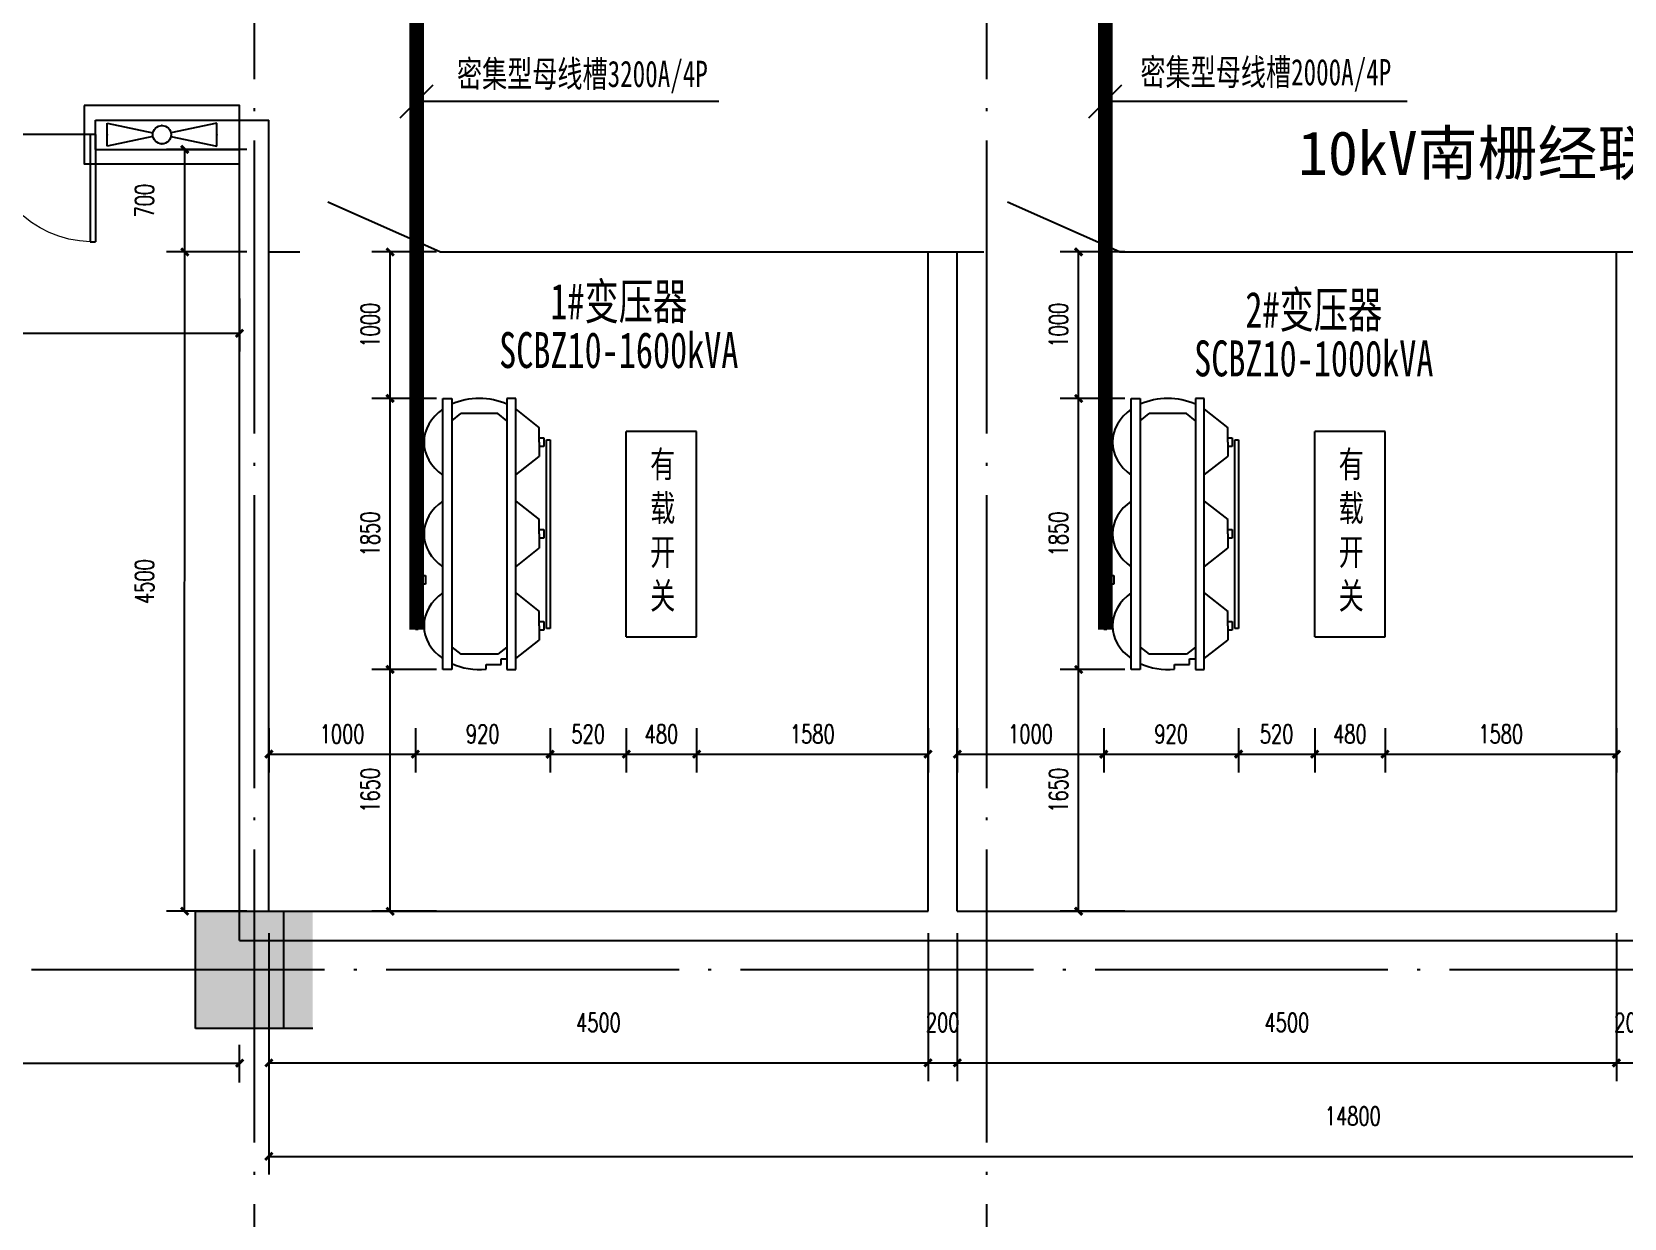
# Model space of a CAD drawing. Extents: x -700117 to -483644, y 1301776 to 1331476.
# Drawn here: x -509456 to -498585, y 1315828 to 1323925 of the extents above; entities that cross this region are included whole.
import ezdxf
from ezdxf.enums import TextEntityAlignment as Align

# ---------------------------------------------------------------- set-up
doc = ezdxf.new("R2010")
doc.units = 0
doc.header["$LTSCALE"] = 1000
doc.header["$PDSIZE"] = 0.2
doc.linetypes.add('ACAD_ISO04W100', pattern=[30.5, 24, -3, 0.5, -3])
doc.linetypes.add('DOTE', pattern=[2.42, 2, -0.2, 0.02, -0.2])
doc.layers.get('0').update_dxf_attribs({"linetype": 'CONTINUOUS'})
doc.layers.get('Defpoints').update_dxf_attribs({"linetype": 'CONTINUOUS'})
for name, color, linetype in [('1', 7, 'CONTINUOUS'), ('A-DRWD', 142, 'CONTINUOUS'), ('DOTE', 1, 'DOTE'), ('EQUIP-动力', 3, 'CONTINUOUS'), ('TEL_DIM', 3, 'CONTINUOUS'), ('WALL', 255, 'CONTINUOUS'), ('剪力墙柱填充', 6, 'CONTINUOUS'), ('柱线', 6, 'CONTINUOUS')]:
    doc.layers.add(name, color=color, linetype=linetype)
doc.styles.add('_TCH_DIM_T3_T3', font='SIMPLEX', dxfattribs={"width": 0.705882, "bigfont": 'GBCBIG'})
doc.styles.get("Standard").update_dxf_attribs({"font": 'rs', "width": 1.1, "bigfont": 'hztxt'})
doc.styles.add('宋体1', font='', dxfattribs={"width": 0.7})
doc.styles.add('设计院字体', font='仿宋_GB2312.ttf', dxfattribs={"width": 0.8})
doc.styles.get('宋体1').set_extended_font_data('SimSun')
doc.dimstyles.new('_TCH_ARCH&&50$TCH&&100', dxfattribs={"dimtxt": 126.4375, "dimasz": 50, "dimexe": 125, "dimexo": 150, "dimgap": 74.28125, "dimtad": 1, "dimdec": 0, "dimzin": 0, "dimdsep": 46, "dimtxsty": '_TCH_DIM_T3_T3', "dimblk": 'ARCHTICK', "dimcen": 0.09, "dimclrt": 7, "dimazin": 2, "dimtfac": 1, "dimtdec": 0, "dimtix": 1, "dimtmove": 2, "dimatfit": 3, "dimldrblk": 'ARCHTICK', "dimfxl": 1, "dimtolj": 1, "dimtzin": 0, "dimarcsym": 0})

# ---------------------------------------------------------------- blocks, each defined once
blk = doc.blocks.new('$TelecSys$00000029')
at = {"linetype": 'Continuous'}
for p, q in [((-0.3465, 0.9298), (0.3611, 0.9298)), ((-0.3465, 0.9084), (-0.3465, 0.9298)), ((0.3611, 0.9084), (-0.3465, 0.9084)), ((-0.179, 0.8755), (-0.179, 0.9086)), ((-0.1473, 0.9085), (-0.1473, 0.8755)), ((0.3611, 0.9298), (0.3611, 0.9084)), ((-0.1473, 0.8755), (-0.179, 0.8755)), ((-0.4938, 0.6602), (-0.4938, 0.7259)), ((-0.4938, 0.7259), (0.5062, 0.7259)), ((0.5062, 0.7259), (0.5062, 0.6602)), ((0.5062, 0.6602), (-0.4938, 0.6602)), ((-0.4378, 0.3171), (-0.4378, 0.5929)), ((0.4502, 0.3171), (0.4502, 0.5929)), ((-0.4926, 0.4051), (-0.4755, 0.4051)), ((-0.4755, 0.4051), (-0.4755, 0.2928)), ((0.5062, 0.2498), (-0.4938, 0.2498)), ((-0.4938, 0.2498), (-0.4938, 0.1841)), ((-0.4755, 0.2928), (-0.4543, 0.2928)), ((-0.4543, 0.2928), (-0.4543, 0.2498)), ((0.5062, 0.1841), (0.5062, 0.2498)), ((-0.4938, 0.1841), (0.5062, 0.1841)), ((-0.3484, -0.023), (-0.3484, 0.0102)), ((-0.3166, 0.0101), (-0.3166, -0.023)), ((-0.0097, -0.023), (-0.0097, 0.0102)), ((0.0221, 0.0101), (0.0221, -0.023)), ((0.329, -0.023), (0.329, 0.0102)), ((0.3608, 0.0101), (0.3608, -0.023)), ((-0.3166, -0.023), (-0.3484, -0.023)), ((-0.3425, -0.0433), (0.3536, -0.0433)), ((-0.3425, -0.0702), (-0.3425, -0.0433)), ((0.0221, -0.023), (-0.0097, -0.023)), ((0.3608, -0.023), (0.329, -0.023)), ((0.3536, -0.0433), (0.3536, -0.0702)), ((0.3536, -0.0702), (-0.3425, -0.0702))]:
    blk.add_line(p, q, dxfattribs=at)
at = {"linetype": 'ACAD_ISO04W100'}
for p, q in [((-0.179, 0.8755), (-0.147, 0.8755)), ((-0.179, 0.8555), (-0.179, 0.8755)), ((-0.147, 0.8555), (-0.179, 0.8555)), ((-0.147, 0.8755), (-0.147, 0.8555))]:
    blk.add_line(p, q, dxfattribs=at)
at = {"linetype": 'Continuous', "ltscale": 2}
for p, q in [((-0.4113, 0.6602), (-0.4378, 0.5929)), ((0.4238, 0.6602), (0.4502, 0.5929)), ((-0.4113, 0.2498), (-0.4378, 0.3171)), ((0.4238, 0.2498), (0.4502, 0.3171)), ((-0.4536, 0.1841), (-0.3853, 0.0102)), ((-0.2113, 0.1841), (-0.2797, 0.01)), ((-0.1149, 0.1841), (-0.0466, 0.0102)), ((0.1274, 0.1841), (0.059, 0.01)), ((0.2238, 0.1841), (0.2921, 0.0102)), ((0.4661, 0.1841), (0.3977, 0.01)), ((-0.3323, 0.01), (-0.3853, 0.0102)), ((-0.3323, 0.01), (-0.2797, 0.01)), ((0.0065, 0.01), (-0.0466, 0.0102)), ((0.0065, 0.01), (0.059, 0.01)), ((0.3452, 0.01), (0.2921, 0.0102)), ((0.3452, 0.01), (0.3977, 0.01))]:
    blk.add_line(p, q, dxfattribs=at)
for centre, start_param, end_param in [((-0.3325, 0.455), -0.849978, 0.849978), ((0.0062, 0.455), -0.849978, 0.849978), ((0.3449, 0.455), -0.849978, 0.849978), ((-0.3325, 0.455), 1.047198, 1.692742), ((0.3449, 0.455), 4.18879, 5.235988)]:
    blk.add_ellipse(centre, major_axis=(0, 0.4105), ratio=0.392946, start_param=start_param, end_param=end_param, dxfattribs=at)
blk = doc.blocks.new('dx2$0$$DorLib2D$00000002')
for p, q in [((-0.5, 0), (-0.5, 0.4875)), ((-0.475, 0.4875), (-0.5, 0.4875)), ((-0.475, 0), (-0.475, 0.4875)), ((0.475, 0), (0.475, 0.4875)), ((0.475, 0.4875), (0.5, 0.4875)), ((0.5, 0), (0.5, 0.4875)), ((-0.5, 0), (-0.475, 0)), ((0.5, 0), (0.475, 0))]:
    blk.add_line(p, q)
at = {"lineweight": 13}
for centre, start, end in [((-0.4875, 0), 0, 88.53072), ((0.4875, 0), 91.46928, 180)]:
    blk.add_arc(centre, 0.4875, start, end, dxfattribs=at)
blk = doc.blocks.new('_ArchTick')
at = {"color": 0, "linetype": 'ByBlock', "const_width": 0.4}
blk.add_lwpolyline([(-0.5, -0.5), (0.5, 0.5)], dxfattribs=at)
blk = doc.blocks.new('*D146')
at = {"layer": 'Defpoints', "color": 0, "lineweight": -2}
for p in [(-507838, 1317519), (-493038, 1317519), (-493038, 1316250)]:
    blk.add_point(p, dxfattribs=at)
at = {"layer": 'TEL_DIM', "color": 0, "lineweight": -2}
for p, q in [((-507838, 1317369), (-507838, 1316125)), ((-493038, 1317369), (-493038, 1316125)), ((-507838, 1316250), (-493038, 1316250))]:
    blk.add_line(p, q, dxfattribs=at)
at = {"layer": 'TEL_DIM', "color": 0, "lineweight": -2, "xscale": 50, "yscale": 50, "zscale": 50, "rotation": 180}
blk.add_blockref('_ArchTick', (-507838, 1316250), dxfattribs=at)
at = {"layer": 'TEL_DIM', "color": 0, "lineweight": -2, "xscale": 50, "yscale": 50, "zscale": 50}
blk.add_blockref('_ArchTick', (-493038, 1316250), dxfattribs=at)
at = {"layer": 'TEL_DIM', "color": 7, "lineweight": -3, "insert": (-500438, 1316525), "char_height": 126.4, "attachment_point": 5, "style": '_TCH_DIM_T3_T3'}
blk.add_mtext('\\A1;14800', dxfattribs=at)
blk = doc.blocks.new('*D151')
at = {"layer": 'Defpoints', "color": 0, "lineweight": -2}
for p in [(-508412, 1323123), (-507838, 1323123), (-507838, 1322423)]:
    blk.add_point(p, dxfattribs=at)
at = {"layer": 'TEL_DIM', "color": 0, "lineweight": -2}
for p, q in [((-507988, 1323123), (-508537, 1323123)), ((-508412, 1322423), (-508412, 1323123)), ((-507988, 1322423), (-508537, 1322423))]:
    blk.add_line(p, q, dxfattribs=at)
at = {"layer": 'TEL_DIM', "color": 0, "lineweight": -2, "xscale": 50, "yscale": 50, "zscale": 50}
for p, rotation in [((-508412, 1323123), 89.99941000634422), ((-508412, 1322423), 269.9994100063442)]:
    blk.add_blockref('_ArchTick', p, dxfattribs=dict(at, rotation=rotation))
at = {"layer": 'TEL_DIM', "color": 7, "lineweight": -3, "insert": (-508687, 1322773), "char_height": 126.4, "attachment_point": 5, "rotation": 89.9994, "style": '_TCH_DIM_T3_T3'}
blk.add_mtext('\\A1;700', dxfattribs=at)
blk = doc.blocks.new('*D152')
at = {"layer": 'Defpoints', "color": 0, "lineweight": -2}
for p in [(-508412, 1322423), (-507838, 1322423), (-507838, 1317923)]:
    blk.add_point(p, dxfattribs=at)
at = {"layer": 'TEL_DIM', "color": 0, "lineweight": -2}
for p, q in [((-507988, 1322423), (-508537, 1322423)), ((-508413, 1317923), (-508412, 1322423)), ((-507988, 1317923), (-508538, 1317923))]:
    blk.add_line(p, q, dxfattribs=at)
at = {"layer": 'TEL_DIM', "color": 0, "lineweight": -2, "xscale": 50, "yscale": 50, "zscale": 50}
for p, rotation in [((-508412, 1322423), 89.99941000635097), ((-508413, 1317923), 269.999410006351)]:
    blk.add_blockref('_ArchTick', p, dxfattribs=dict(at, rotation=rotation))
at = {"layer": 'TEL_DIM', "color": 7, "lineweight": -3, "insert": (-508687, 1320173), "char_height": 126.4, "attachment_point": 5, "rotation": 89.9994, "style": '_TCH_DIM_T3_T3'}
blk.add_mtext('\\A1;4500', dxfattribs=at)
blk = doc.blocks.new('*D153')
at = {"layer": 'Defpoints', "color": 0, "lineweight": -2}
for p in [(-511338, 1322256), (-508038, 1322256), (-508038, 1321868)]:
    blk.add_point(p, dxfattribs=at)
at = {"layer": 'TEL_DIM', "color": 0, "lineweight": -2}
for p, q in [((-511338, 1322106), (-511338, 1321743)), ((-508038, 1322106), (-508038, 1321743)), ((-511338, 1321868), (-508038, 1321868))]:
    blk.add_line(p, q, dxfattribs=at)
at = {"layer": 'TEL_DIM', "color": 0, "lineweight": -2, "xscale": 50, "yscale": 50, "zscale": 50, "rotation": 180}
blk.add_blockref('_ArchTick', (-511338, 1321868), dxfattribs=at)
at = {"layer": 'TEL_DIM', "color": 0, "lineweight": -2, "xscale": 50, "yscale": 50, "zscale": 50}
blk.add_blockref('_ArchTick', (-508038, 1321868), dxfattribs=at)
at = {"layer": 'TEL_DIM', "color": 7, "lineweight": -3, "insert": (-509688, 1322143), "char_height": 126.4, "attachment_point": 5, "style": '_TCH_DIM_T3_T3'}
blk.add_mtext('\\A1;3300', dxfattribs=at)
blk = doc.blocks.new('*D156')
at = {"layer": 'Defpoints', "color": 0, "lineweight": -2}
for p in [(-508038, 1316886), (-515263, 1316603), (-508038, 1316603)]:
    blk.add_point(p, dxfattribs=at)
at = {"layer": 'TEL_DIM', "color": 0, "lineweight": -2}
for p, q in [((-515263, 1316753), (-515263, 1317011)), ((-508038, 1316753), (-508038, 1317011)), ((-515263, 1316886), (-508038, 1316886))]:
    blk.add_line(p, q, dxfattribs=at)
at = {"layer": 'TEL_DIM', "color": 0, "lineweight": -2, "xscale": 50, "yscale": 50, "zscale": 50}
for p, rotation in [((-515263, 1316886), 180.0004799688468), ((-508038, 1316886), 0.0004799688467872616)]:
    blk.add_blockref('_ArchTick', p, dxfattribs=dict(at, rotation=rotation))
at = {"layer": 'TEL_DIM', "color": 7, "lineweight": -3, "insert": (-511651, 1317161), "char_height": 126.4, "attachment_point": 5, "rotation": 0.0005, "style": '_TCH_DIM_T3_T3'}
blk.add_mtext('\\A1;7225', dxfattribs=at)
blk = doc.blocks.new('*D163')
at = {"layer": 'Defpoints', "color": 0, "lineweight": -2}
for p in [(-507838, 1319323), (-506838, 1319323), (-506838, 1318995)]:
    blk.add_point(p, dxfattribs=at)
at = {"layer": 'TEL_DIM', "color": 0, "lineweight": -2}
for p, q in [((-507838, 1319173), (-507838, 1318870)), ((-506838, 1319173), (-506838, 1318870)), ((-507838, 1318995), (-506838, 1318995))]:
    blk.add_line(p, q, dxfattribs=at)
at = {"layer": 'TEL_DIM', "color": 0, "lineweight": -2, "xscale": 50, "yscale": 50, "zscale": 50, "rotation": 180}
blk.add_blockref('_ArchTick', (-507838, 1318995), dxfattribs=at)
at = {"layer": 'TEL_DIM', "color": 0, "lineweight": -2, "xscale": 50, "yscale": 50, "zscale": 50}
blk.add_blockref('_ArchTick', (-506838, 1318995), dxfattribs=at)
at = {"layer": 'TEL_DIM', "color": 7, "lineweight": -3, "insert": (-507338, 1319133), "char_height": 126.4, "attachment_point": 5, "style": '_TCH_DIM_T3_T3'}
blk.add_mtext('\\A1;1000', dxfattribs=at)
blk = doc.blocks.new('*D164')
at = {"layer": 'Defpoints', "color": 0, "lineweight": -2}
for p in [(-506838, 1319323), (-505918, 1319323), (-505918, 1318995)]:
    blk.add_point(p, dxfattribs=at)
at = {"layer": 'TEL_DIM', "color": 0, "lineweight": -2}
for p, q in [((-506838, 1319173), (-506838, 1318870)), ((-505918, 1319173), (-505918, 1318870)), ((-506838, 1318995), (-505918, 1318995))]:
    blk.add_line(p, q, dxfattribs=at)
at = {"layer": 'TEL_DIM', "color": 0, "lineweight": -2, "xscale": 50, "yscale": 50, "zscale": 50, "rotation": 180}
blk.add_blockref('_ArchTick', (-506838, 1318995), dxfattribs=at)
at = {"layer": 'TEL_DIM', "color": 0, "lineweight": -2, "xscale": 50, "yscale": 50, "zscale": 50}
blk.add_blockref('_ArchTick', (-505918, 1318995), dxfattribs=at)
at = {"layer": 'TEL_DIM', "color": 7, "lineweight": -3, "insert": (-506378, 1319133), "char_height": 126.4, "attachment_point": 5, "style": '_TCH_DIM_T3_T3'}
blk.add_mtext('\\A1;920', dxfattribs=at)
blk = doc.blocks.new('*D165')
at = {"layer": 'Defpoints', "color": 0, "lineweight": -2}
for p in [(-505918, 1319323), (-505398, 1319323), (-505398, 1318995)]:
    blk.add_point(p, dxfattribs=at)
at = {"layer": 'TEL_DIM', "color": 0, "lineweight": -2}
for p, q in [((-505918, 1319173), (-505918, 1318870)), ((-505398, 1319173), (-505398, 1318870)), ((-505918, 1318995), (-505398, 1318995))]:
    blk.add_line(p, q, dxfattribs=at)
at = {"layer": 'TEL_DIM', "color": 0, "lineweight": -2, "xscale": 50, "yscale": 50, "zscale": 50, "rotation": 180}
blk.add_blockref('_ArchTick', (-505918, 1318995), dxfattribs=at)
at = {"layer": 'TEL_DIM', "color": 0, "lineweight": -2, "xscale": 50, "yscale": 50, "zscale": 50}
blk.add_blockref('_ArchTick', (-505398, 1318995), dxfattribs=at)
at = {"layer": 'TEL_DIM', "color": 7, "lineweight": -3, "insert": (-505658, 1319133), "char_height": 126.4, "attachment_point": 5, "style": '_TCH_DIM_T3_T3'}
blk.add_mtext('\\A1;520', dxfattribs=at)
blk = doc.blocks.new('*D166')
at = {"layer": 'Defpoints', "color": 0, "lineweight": -2}
for p in [(-505398, 1319323), (-504918, 1319323), (-504918, 1318995)]:
    blk.add_point(p, dxfattribs=at)
at = {"layer": 'TEL_DIM', "color": 0, "lineweight": -2}
for p, q in [((-505398, 1319173), (-505398, 1318870)), ((-504918, 1319173), (-504918, 1318870)), ((-505398, 1318995), (-504918, 1318995))]:
    blk.add_line(p, q, dxfattribs=at)
at = {"layer": 'TEL_DIM', "color": 0, "lineweight": -2, "xscale": 50, "yscale": 50, "zscale": 50, "rotation": 180}
blk.add_blockref('_ArchTick', (-505398, 1318995), dxfattribs=at)
at = {"layer": 'TEL_DIM', "color": 0, "lineweight": -2, "xscale": 50, "yscale": 50, "zscale": 50}
blk.add_blockref('_ArchTick', (-504918, 1318995), dxfattribs=at)
at = {"layer": 'TEL_DIM', "color": 7, "lineweight": -3, "insert": (-505158, 1319133), "char_height": 126.4, "attachment_point": 5, "style": '_TCH_DIM_T3_T3'}
blk.add_mtext('\\A1;480', dxfattribs=at)
blk = doc.blocks.new('*D167')
at = {"layer": 'Defpoints', "color": 0, "lineweight": -2}
for p in [(-504918, 1319323), (-503338, 1319323), (-503338, 1318995)]:
    blk.add_point(p, dxfattribs=at)
at = {"layer": 'TEL_DIM', "color": 0, "lineweight": -2}
for p, q in [((-504918, 1319173), (-504918, 1318870)), ((-503338, 1319173), (-503338, 1318870)), ((-504918, 1318995), (-503338, 1318995))]:
    blk.add_line(p, q, dxfattribs=at)
at = {"layer": 'TEL_DIM', "color": 0, "lineweight": -2, "xscale": 50, "yscale": 50, "zscale": 50, "rotation": 180}
blk.add_blockref('_ArchTick', (-504918, 1318995), dxfattribs=at)
at = {"layer": 'TEL_DIM', "color": 0, "lineweight": -2, "xscale": 50, "yscale": 50, "zscale": 50}
blk.add_blockref('_ArchTick', (-503338, 1318995), dxfattribs=at)
at = {"layer": 'TEL_DIM', "color": 7, "lineweight": -3, "insert": (-504128, 1319133), "char_height": 126.4, "attachment_point": 5, "style": '_TCH_DIM_T3_T3'}
blk.add_mtext('\\A1;1580', dxfattribs=at)
blk = doc.blocks.new('*D168')
at = {"layer": 'Defpoints', "color": 0, "lineweight": -2}
for p in [(-507838, 1317923), (-503338, 1317923), (-503338, 1316888)]:
    blk.add_point(p, dxfattribs=at)
at = {"layer": 'TEL_DIM', "color": 0, "lineweight": -2}
for p, q in [((-507838, 1317773), (-507838, 1316763)), ((-503338, 1317773), (-503338, 1316763)), ((-507838, 1316888), (-503338, 1316888))]:
    blk.add_line(p, q, dxfattribs=at)
at = {"layer": 'TEL_DIM', "color": 0, "lineweight": -2, "xscale": 50, "yscale": 50, "zscale": 50}
for p, rotation in [((-507838, 1316888), 179.9990614896035), ((-503338, 1316888), 359.9990614896034)]:
    blk.add_blockref('_ArchTick', p, dxfattribs=dict(at, rotation=rotation))
at = {"layer": 'TEL_DIM', "color": 7, "lineweight": -3, "insert": (-505588, 1317163), "char_height": 126.4, "attachment_point": 5, "rotation": 359.9991, "style": '_TCH_DIM_T3_T3'}
blk.add_mtext('\\A1;4500', dxfattribs=at)
blk = doc.blocks.new('*D169')
at = {"layer": 'Defpoints', "color": 0, "lineweight": -2}
for p in [(-503338, 1317923), (-503138, 1317923), (-503138, 1316888)]:
    blk.add_point(p, dxfattribs=at)
at = {"layer": 'TEL_DIM', "color": 0, "lineweight": -2}
for p, q in [((-503338, 1317773), (-503338, 1316763)), ((-503138, 1317773), (-503138, 1316763)), ((-503338, 1316888), (-503138, 1316888))]:
    blk.add_line(p, q, dxfattribs=at)
at = {"layer": 'TEL_DIM', "color": 0, "lineweight": -2, "xscale": 50, "yscale": 50, "zscale": 50}
for p, rotation in [((-503338, 1316888), 179.9990614895605), ((-503138, 1316888), 359.9990614895605)]:
    blk.add_blockref('_ArchTick', p, dxfattribs=dict(at, rotation=rotation))
at = {"layer": 'TEL_DIM', "color": 7, "lineweight": -3, "insert": (-503238, 1317163), "char_height": 126.4, "attachment_point": 5, "rotation": 359.9991, "style": '_TCH_DIM_T3_T3'}
blk.add_mtext('\\A1;200', dxfattribs=at)
blk = doc.blocks.new('*D170')
at = {"layer": 'Defpoints', "color": 0, "lineweight": -2}
for p in [(-503138, 1317923), (-498638, 1317923), (-498638, 1316888)]:
    blk.add_point(p, dxfattribs=at)
at = {"layer": 'TEL_DIM', "color": 0, "lineweight": -2}
for p, q in [((-503138, 1317773), (-503138, 1316763)), ((-498638, 1317773), (-498638, 1316763)), ((-503138, 1316888), (-498638, 1316888))]:
    blk.add_line(p, q, dxfattribs=at)
at = {"layer": 'TEL_DIM', "color": 0, "lineweight": -2, "xscale": 50, "yscale": 50, "zscale": 50}
for p, rotation in [((-503138, 1316888), 179.9990614896037), ((-498638, 1316888), 359.9990614896037)]:
    blk.add_blockref('_ArchTick', p, dxfattribs=dict(at, rotation=rotation))
at = {"layer": 'TEL_DIM', "color": 7, "lineweight": -3, "insert": (-500888, 1317163), "char_height": 126.4, "attachment_point": 5, "rotation": 359.9991, "style": '_TCH_DIM_T3_T3'}
blk.add_mtext('\\A1;4500', dxfattribs=at)
blk = doc.blocks.new('*D171')
at = {"layer": 'Defpoints', "color": 0, "lineweight": -2}
for p in [(-498638, 1317923), (-498438, 1317923), (-498438, 1316888)]:
    blk.add_point(p, dxfattribs=at)
at = {"layer": 'TEL_DIM', "color": 0, "lineweight": -2}
for p, q in [((-498638, 1317773), (-498638, 1316763)), ((-498438, 1317773), (-498438, 1316763)), ((-498638, 1316888), (-498438, 1316888))]:
    blk.add_line(p, q, dxfattribs=at)
at = {"layer": 'TEL_DIM', "color": 0, "lineweight": -2, "xscale": 50, "yscale": 50, "zscale": 50}
for p, rotation in [((-498638, 1316888), 179.9990614895857), ((-498438, 1316888), 359.9990614895857)]:
    blk.add_blockref('_ArchTick', p, dxfattribs=dict(at, rotation=rotation))
at = {"layer": 'TEL_DIM', "color": 7, "lineweight": -3, "insert": (-498538, 1317163), "char_height": 126.4, "attachment_point": 5, "rotation": 359.9991, "style": '_TCH_DIM_T3_T3'}
blk.add_mtext('\\A1;200', dxfattribs=at)
blk = doc.blocks.new('*D173')
at = {"layer": 'Defpoints', "color": 0, "lineweight": -2}
for p in [(-507010, 1322423), (-506544, 1322423), (-506544, 1321423)]:
    blk.add_point(p, dxfattribs=at)
at = {"layer": 'TEL_DIM', "color": 0, "lineweight": -2}
for p, q in [((-506694, 1322423), (-507135, 1322423)), ((-507010, 1321423), (-507010, 1322423)), ((-506694, 1321423), (-507135, 1321423))]:
    blk.add_line(p, q, dxfattribs=at)
at = {"layer": 'TEL_DIM', "color": 0, "lineweight": -2, "xscale": 50, "yscale": 50, "zscale": 50}
for p, rotation in [((-507010, 1322423), 90), ((-507010, 1321423), 270)]:
    blk.add_blockref('_ArchTick', p, dxfattribs=dict(at, rotation=rotation))
at = {"layer": 'TEL_DIM', "color": 7, "lineweight": -3, "insert": (-507147, 1321923), "char_height": 126.4, "attachment_point": 5, "rotation": 90, "style": '_TCH_DIM_T3_T3'}
blk.add_mtext('\\A1;1000', dxfattribs=at)
blk = doc.blocks.new('*D174')
at = {"layer": 'Defpoints', "color": 0, "lineweight": -2}
for p in [(-507010, 1321423), (-506544, 1321423), (-506544, 1319573)]:
    blk.add_point(p, dxfattribs=at)
at = {"layer": 'TEL_DIM', "color": 0, "lineweight": -2}
for p, q in [((-506694, 1321423), (-507135, 1321423)), ((-507010, 1319573), (-507010, 1321423)), ((-506694, 1319573), (-507135, 1319573))]:
    blk.add_line(p, q, dxfattribs=at)
at = {"layer": 'TEL_DIM', "color": 0, "lineweight": -2, "xscale": 50, "yscale": 50, "zscale": 50}
for p, rotation in [((-507010, 1321423), 90), ((-507010, 1319573), 270)]:
    blk.add_blockref('_ArchTick', p, dxfattribs=dict(at, rotation=rotation))
at = {"layer": 'TEL_DIM', "color": 7, "lineweight": -3, "insert": (-507147, 1320498), "char_height": 126.4, "attachment_point": 5, "rotation": 90, "style": '_TCH_DIM_T3_T3'}
blk.add_mtext('\\A1;1850', dxfattribs=at)
blk = doc.blocks.new('*D175')
at = {"layer": 'Defpoints', "color": 0, "lineweight": -2}
for p in [(-507010, 1319573), (-506544, 1319573), (-506544, 1317923)]:
    blk.add_point(p, dxfattribs=at)
at = {"layer": 'TEL_DIM', "color": 0, "lineweight": -2}
for p, q in [((-506694, 1319573), (-507135, 1319573)), ((-507010, 1317923), (-507010, 1319573)), ((-506694, 1317923), (-507135, 1317923))]:
    blk.add_line(p, q, dxfattribs=at)
at = {"layer": 'TEL_DIM', "color": 0, "lineweight": -2, "xscale": 50, "yscale": 50, "zscale": 50}
for p, rotation in [((-507010, 1319573), 90), ((-507010, 1317923), 270)]:
    blk.add_blockref('_ArchTick', p, dxfattribs=dict(at, rotation=rotation))
at = {"layer": 'TEL_DIM', "color": 7, "lineweight": -3, "insert": (-507147, 1318748), "char_height": 126.4, "attachment_point": 5, "rotation": 90, "style": '_TCH_DIM_T3_T3'}
blk.add_mtext('\\A1;1650', dxfattribs=at)
blk = doc.blocks.new('*D176')
at = {"layer": 'Defpoints', "color": 0, "lineweight": -2}
for p in [(-503138, 1319323), (-502138, 1319323), (-502138, 1318995)]:
    blk.add_point(p, dxfattribs=at)
at = {"layer": 'TEL_DIM', "color": 0, "lineweight": -2}
for p, q in [((-503138, 1319173), (-503138, 1318870)), ((-502138, 1319173), (-502138, 1318870)), ((-503138, 1318995), (-502138, 1318995))]:
    blk.add_line(p, q, dxfattribs=at)
at = {"layer": 'TEL_DIM', "color": 0, "lineweight": -2, "xscale": 50, "yscale": 50, "zscale": 50, "rotation": 180}
blk.add_blockref('_ArchTick', (-503138, 1318995), dxfattribs=at)
at = {"layer": 'TEL_DIM', "color": 0, "lineweight": -2, "xscale": 50, "yscale": 50, "zscale": 50}
blk.add_blockref('_ArchTick', (-502138, 1318995), dxfattribs=at)
at = {"layer": 'TEL_DIM', "color": 7, "lineweight": -3, "insert": (-502638, 1319133), "char_height": 126.4, "attachment_point": 5, "style": '_TCH_DIM_T3_T3'}
blk.add_mtext('\\A1;1000', dxfattribs=at)
blk = doc.blocks.new('*D177')
at = {"layer": 'Defpoints', "color": 0, "lineweight": -2}
for p in [(-502138, 1319323), (-501218, 1319323), (-501218, 1318995)]:
    blk.add_point(p, dxfattribs=at)
at = {"layer": 'TEL_DIM', "color": 0, "lineweight": -2}
for p, q in [((-502138, 1319173), (-502138, 1318870)), ((-501218, 1319173), (-501218, 1318870)), ((-502138, 1318995), (-501218, 1318995))]:
    blk.add_line(p, q, dxfattribs=at)
at = {"layer": 'TEL_DIM', "color": 0, "lineweight": -2, "xscale": 50, "yscale": 50, "zscale": 50, "rotation": 180}
blk.add_blockref('_ArchTick', (-502138, 1318995), dxfattribs=at)
at = {"layer": 'TEL_DIM', "color": 0, "lineweight": -2, "xscale": 50, "yscale": 50, "zscale": 50}
blk.add_blockref('_ArchTick', (-501218, 1318995), dxfattribs=at)
at = {"layer": 'TEL_DIM', "color": 7, "lineweight": -3, "insert": (-501678, 1319133), "char_height": 126.4, "attachment_point": 5, "style": '_TCH_DIM_T3_T3'}
blk.add_mtext('\\A1;920', dxfattribs=at)
blk = doc.blocks.new('*D178')
at = {"layer": 'Defpoints', "color": 0, "lineweight": -2}
for p in [(-501218, 1319323), (-500698, 1319323), (-500698, 1318995)]:
    blk.add_point(p, dxfattribs=at)
at = {"layer": 'TEL_DIM', "color": 0, "lineweight": -2}
for p, q in [((-501218, 1319173), (-501218, 1318870)), ((-500698, 1319173), (-500698, 1318870)), ((-501218, 1318995), (-500698, 1318995))]:
    blk.add_line(p, q, dxfattribs=at)
at = {"layer": 'TEL_DIM', "color": 0, "lineweight": -2, "xscale": 50, "yscale": 50, "zscale": 50, "rotation": 180}
blk.add_blockref('_ArchTick', (-501218, 1318995), dxfattribs=at)
at = {"layer": 'TEL_DIM', "color": 0, "lineweight": -2, "xscale": 50, "yscale": 50, "zscale": 50}
blk.add_blockref('_ArchTick', (-500698, 1318995), dxfattribs=at)
at = {"layer": 'TEL_DIM', "color": 7, "lineweight": -3, "insert": (-500958, 1319133), "char_height": 126.4, "attachment_point": 5, "style": '_TCH_DIM_T3_T3'}
blk.add_mtext('\\A1;520', dxfattribs=at)
blk = doc.blocks.new('*D179')
at = {"layer": 'Defpoints', "color": 0, "lineweight": -2}
for p in [(-500698, 1319323), (-500218, 1319323), (-500218, 1318995)]:
    blk.add_point(p, dxfattribs=at)
at = {"layer": 'TEL_DIM', "color": 0, "lineweight": -2}
for p, q in [((-500698, 1319173), (-500698, 1318870)), ((-500218, 1319173), (-500218, 1318870)), ((-500698, 1318995), (-500218, 1318995))]:
    blk.add_line(p, q, dxfattribs=at)
at = {"layer": 'TEL_DIM', "color": 0, "lineweight": -2, "xscale": 50, "yscale": 50, "zscale": 50, "rotation": 180}
blk.add_blockref('_ArchTick', (-500698, 1318995), dxfattribs=at)
at = {"layer": 'TEL_DIM', "color": 0, "lineweight": -2, "xscale": 50, "yscale": 50, "zscale": 50}
blk.add_blockref('_ArchTick', (-500218, 1318995), dxfattribs=at)
at = {"layer": 'TEL_DIM', "color": 7, "lineweight": -3, "insert": (-500458, 1319133), "char_height": 126.4, "attachment_point": 5, "style": '_TCH_DIM_T3_T3'}
blk.add_mtext('\\A1;480', dxfattribs=at)
blk = doc.blocks.new('*D180')
at = {"layer": 'Defpoints', "color": 0, "lineweight": -2}
for p in [(-500218, 1319323), (-498638, 1319323), (-498638, 1318995)]:
    blk.add_point(p, dxfattribs=at)
at = {"layer": 'TEL_DIM', "color": 0, "lineweight": -2}
for p, q in [((-500218, 1319173), (-500218, 1318870)), ((-498638, 1319173), (-498638, 1318870)), ((-500218, 1318995), (-498638, 1318995))]:
    blk.add_line(p, q, dxfattribs=at)
at = {"layer": 'TEL_DIM', "color": 0, "lineweight": -2, "xscale": 50, "yscale": 50, "zscale": 50, "rotation": 180}
blk.add_blockref('_ArchTick', (-500218, 1318995), dxfattribs=at)
at = {"layer": 'TEL_DIM', "color": 0, "lineweight": -2, "xscale": 50, "yscale": 50, "zscale": 50}
blk.add_blockref('_ArchTick', (-498638, 1318995), dxfattribs=at)
at = {"layer": 'TEL_DIM', "color": 7, "lineweight": -3, "insert": (-499428, 1319133), "char_height": 126.4, "attachment_point": 5, "style": '_TCH_DIM_T3_T3'}
blk.add_mtext('\\A1;1580', dxfattribs=at)
blk = doc.blocks.new('*D181')
at = {"layer": 'Defpoints', "color": 0, "lineweight": -2}
for p in [(-502310, 1322423), (-501844, 1322423), (-501844, 1321423)]:
    blk.add_point(p, dxfattribs=at)
at = {"layer": 'TEL_DIM', "color": 0, "lineweight": -2}
for p, q in [((-501994, 1322423), (-502435, 1322423)), ((-502310, 1321423), (-502310, 1322423)), ((-501994, 1321423), (-502435, 1321423))]:
    blk.add_line(p, q, dxfattribs=at)
at = {"layer": 'TEL_DIM', "color": 0, "lineweight": -2, "xscale": 50, "yscale": 50, "zscale": 50}
for p, rotation in [((-502310, 1322423), 90), ((-502310, 1321423), 270)]:
    blk.add_blockref('_ArchTick', p, dxfattribs=dict(at, rotation=rotation))
at = {"layer": 'TEL_DIM', "color": 7, "lineweight": -3, "insert": (-502447, 1321923), "char_height": 126.4, "attachment_point": 5, "rotation": 90, "style": '_TCH_DIM_T3_T3'}
blk.add_mtext('\\A1;1000', dxfattribs=at)
blk = doc.blocks.new('*D182')
at = {"layer": 'Defpoints', "color": 0, "lineweight": -2}
for p in [(-502310, 1321423), (-501844, 1321423), (-501844, 1319573)]:
    blk.add_point(p, dxfattribs=at)
at = {"layer": 'TEL_DIM', "color": 0, "lineweight": -2}
for p, q in [((-501994, 1321423), (-502435, 1321423)), ((-502310, 1319573), (-502310, 1321423)), ((-501994, 1319573), (-502435, 1319573))]:
    blk.add_line(p, q, dxfattribs=at)
at = {"layer": 'TEL_DIM', "color": 0, "lineweight": -2, "xscale": 50, "yscale": 50, "zscale": 50}
for p, rotation in [((-502310, 1321423), 90), ((-502310, 1319573), 270)]:
    blk.add_blockref('_ArchTick', p, dxfattribs=dict(at, rotation=rotation))
at = {"layer": 'TEL_DIM', "color": 7, "lineweight": -3, "insert": (-502447, 1320498), "char_height": 126.4, "attachment_point": 5, "rotation": 90, "style": '_TCH_DIM_T3_T3'}
blk.add_mtext('\\A1;1850', dxfattribs=at)
blk = doc.blocks.new('*D183')
at = {"layer": 'Defpoints', "color": 0, "lineweight": -2}
for p in [(-502310, 1319573), (-501844, 1319573), (-501844, 1317923)]:
    blk.add_point(p, dxfattribs=at)
at = {"layer": 'TEL_DIM', "color": 0, "lineweight": -2}
for p, q in [((-501994, 1319573), (-502435, 1319573)), ((-502310, 1317923), (-502310, 1319573)), ((-501994, 1317923), (-502435, 1317923))]:
    blk.add_line(p, q, dxfattribs=at)
at = {"layer": 'TEL_DIM', "color": 0, "lineweight": -2, "xscale": 50, "yscale": 50, "zscale": 50}
for p, rotation in [((-502310, 1319573), 90), ((-502310, 1317923), 270)]:
    blk.add_blockref('_ArchTick', p, dxfattribs=dict(at, rotation=rotation))
at = {"layer": 'TEL_DIM', "color": 7, "lineweight": -3, "insert": (-502447, 1318748), "char_height": 126.4, "attachment_point": 5, "rotation": 90, "style": '_TCH_DIM_T3_T3'}
blk.add_mtext('\\A1;1650', dxfattribs=at)
blk = doc.blocks.new('$equip$00001303')
for p, q in [((-1, 0.208), (-0.163, 0.034)), ((-1, -0.208), (-1, 0.208)), ((1, 0.208), (0.163, 0.034)), ((1, -0.208), (1, 0.208)), ((-0.163, -0.034), (-1, -0.208)), ((0.163, -0.034), (1, -0.208))]:
    blk.add_line(p, q)
blk.add_circle((0, 0), 0.167)
for p in [(-1, 0), (0, 0.167), (1, 0), (0, -0.167)]:
    blk.add_point(p)
at = {"flags": 9}
blk.add_attdef('A', (0, 0), '', height=0.00002, dxfattribs=at)

msp = doc.modelspace()

# ---------------------------------------------------------------- linework, layer by layer
at = {"linetype": 'ByBlock', "lineweight": -2}
for p, q in [((-506940.9, 1323338.7), (-506715.5, 1323564.1)), ((-502240.9, 1323338.7), (-502015.5, 1323564.1)), ((-506828.2, 1323451.4), (-504765.7, 1323451.4)), ((-502128.2, 1323451.4), (-500065.7, 1323451.4))]:
    msp.add_line(p, q, dxfattribs=at)
at = {"ltscale": 10}
for p, q in [((-506670, 1322423.3), (-507434.8, 1322763.5)), ((-502030, 1322423.2), (-502794.8, 1322763.4)), ((-507838, 1322423.3), (-507626.1, 1322423.3)), ((-506670, 1322423.3), (-503338, 1322423.3)), ((-503338, 1322423.3), (-502955.9, 1322423.2)), ((-502030, 1322423.2), (-498638, 1322423.2))]:
    msp.add_line(p, q, dxfattribs=at)
at = {"color": 4}
for p, q in [((-504918, 1321197), (-505398, 1321197)), ((-505398, 1319797), (-505398, 1321197)), ((-504918, 1319797), (-504918, 1321197)), ((-500218, 1321197), (-500698, 1321197)), ((-500698, 1319797), (-500698, 1321197)), ((-500218, 1319797), (-500218, 1321197)), ((-505398, 1319797), (-504918, 1319797)), ((-500698, 1319797), (-500218, 1319797))]:
    msp.add_line(p, q, dxfattribs=at)
at = {"lineweight": -3, "ltscale": 0.1}
for points in [[(-509020.8, 1323323.4), (-508038, 1323323.4)], [(-508038, 1323323.4), (-507838, 1323323.4)], [(-509020.8, 1323123.4), (-508038, 1323123.4)]]:
    msp.add_lwpolyline(points, dxfattribs=at)
at = {"layer": 'A-DRWD', "linetype": 'Continuous'}
msp.add_line((-509020.8, 1323223.8), (-510520.8, 1323223.9), dxfattribs=at)
at = {"layer": 'DOTE'}
for p, q in [((-507938.1, 1328023.5), (-507937.9, 1307223.5)), ((-502938.1, 1328023.5), (-502938.3, 1307623.1)), ((-492938, 1317523.6), (-515438.4, 1317523.4))]:
    msp.add_line(p, q, dxfattribs=at)
at = {"layer": 'WALL', "color": 0}
for p, q in [((-509020.8, 1323123.4), (-509020.8, 1323323.4)), ((-507838.1, 1317923.3), (-507838, 1323323.4)), ((-508038.1, 1317723.3), (-508038, 1323123.4)), ((-503338.1, 1317923.2), (-503338, 1322423.3)), ((-503138.1, 1317923.2), (-503138, 1322423.3)), ((-498798, 1322423.2), (-498438, 1322423.2)), ((-498638.1, 1317923.2), (-498638, 1322423.2))]:
    msp.add_line(p, q, dxfattribs=at)
at = {"layer": 'WALL'}
for p, q in [((-507838.1, 1317923.3), (-503338.1, 1317923.2)), ((-503138.1, 1317923.2), (-498638.1, 1317923.2)), ((-508038.1, 1317723.3), (-492838.1, 1317723.2))]:
    msp.add_line(p, q, dxfattribs=at)
at = {"layer": 'WALL', "color": 0, "const_width": 100}
for points in [[(-507438, 1325623.4), (-506828.2, 1325623.4), (-506828.2, 1319845.8)], [(-502128.2, 1319845.7), (-502128.2, 1325623.4), (-503358, 1325623.4)]]:
    msp.add_lwpolyline(points, dxfattribs=at)
at = {"layer": 'WALL', "color": 0}
msp.add_lwpolyline([(-509098, 1323423.4), (-509098, 1323023.4), (-508038, 1323023.4), (-508038, 1323423.4)], close=True, dxfattribs=at)
at = {"layer": '剪力墙柱填充'}
msp.add_trace([(-508338.4, 1317123.1), (-507538.4, 1317123.1), (-508338.5, 1317923.1), (-507538.5, 1317923.1)], dxfattribs=at)
at = {"layer": '柱线'}
for p, q in [((-508338.5, 1317923.1), (-507538.5, 1317923.1)), ((-508338.4, 1317123.1), (-508338.5, 1317923.1)), ((-507738.5, 1317923.1), (-507738.4, 1317123.1)), ((-507538.4, 1317123.1), (-508338.4, 1317123.1))]:
    msp.add_line(p, q, dxfattribs=at)

# ---------------------------------------------------------------- block references
at = {"layer": 'A-DRWD', "linetype": 'Continuous', "xscale": -1499.999999999915, "yscale": 1500, "zscale": -1499.999999999915, "rotation": 179.9998659335608}
msp.add_blockref('dx2$0$$DorLib2D$00000002', (-509770.8, 1323223.8), dxfattribs=at)
at = {"layer": 'EQUIP-动力', "color": 0, "xscale": 375, "yscale": 375, "zscale": 375}
msp.add_blockref('$equip$00001303', (-508568, 1323223.4), dxfattribs=at)
at = {"layer": 'EQUIP-动力', "ltscale": 10, "xscale": 1850.000000000069, "yscale": 920, "zscale": 1850.000000000069, "rotation": 89.99983165404817}
for p in [(-505982.6, 1320486.7), (-501282.6, 1320486.7)]:
    msp.add_blockref('$TelecSys$00000029', p, dxfattribs=at)

# ---------------------------------------------------------------- texts
at = {"ltscale": 1000, "style": '设计院字体', "width": 0.7}
for s, p in [('1#变压器', (-505449.1, 1322090.8)), ('2#变压器', (-500704.2, 1322034)), ('SCBZ10-1600kVA', (-505449.1, 1321756.9)), ('SCBZ10-1000kVA', (-500704.2, 1321700.1))]:
    msp.add_text(s, height=245, rotation=359.99966, dxfattribs=at).set_placement(p, align=Align.MIDDLE)
at = {"color": 1, "linetype": 'ByBlock', "ltscale": 0.1, "insert": (-495495.2, 1322868.3), "char_height": 300, "width": 7789.427, "attachment_point": 9, "rotation": 0.00017}
msp.add_mtext('{\\fSimSun|b0|i0|c134|p2;10kV南栅经联社(汉涛)配电站}', dxfattribs=at)
at = {"layer": '1', "ltscale": 1000, "style": '宋体1', "width": 0.7}
for s, p in [('密集型母线槽3200A/4P', (-505697.7, 1323638.7)), ('密集型母线槽2000A/4P', (-501031.6, 1323650.5))]:
    msp.add_text(s, height=179.55, rotation=0, dxfattribs=at).set_placement(p, align=Align.MIDDLE_CENTER)
at = {"layer": '1', "ltscale": 1000, "char_height": 179.6, "width": 538.65, "attachment_point": 5, "rotation": 359.99983, "style": '宋体1'}
for insert in [(-505149.1, 1320515.7), (-500449.1, 1320515.7)]:
    msp.add_mtext('有\\P载\\P开\\P关', dxfattribs=dict(at, insert=insert))

# ---------------------------------------------------------------- dimensions: what is measured, and where the dimension line sits
at = {"layer": 'TEL_DIM', "lineweight": -3}
for base, p1, p2, angle, picture, middle in [((-508412.4, 1323123.4), (-507838, 1322423.3), (-507838, 1323123.4), 89.99941, '*D151', (-508687.5, 1322773.3)), ((-508412.5, 1322423.3), (-507838.1, 1317923.1), (-507838, 1322423.3), 89.99941, '*D152', (-508687.5, 1320173.2)), ((-507009.7, 1322423.3), (-506543.5, 1321423.3), (-506543.5, 1322423.3), 90, '*D173', (-507147.2, 1321923.3)), ((-502309.7, 1322423.2), (-501843.5, 1321423.2), (-501843.5, 1322423.2), 90, '*D181', (-502447.2, 1321923.2)), ((-508038, 1321867.7), (-511337.6, 1322255.6), (-508038, 1322255.6), 0, '*D153', (-509687.8, 1322142.7)), ((-507009.7, 1321423.3), (-506543.5, 1319573.3), (-506543.5, 1321423.3), 90, '*D174', (-507147.2, 1320498.3)), ((-502309.7, 1321423.2), (-501843.5, 1319573.2), (-501843.5, 1321423.2), 90, '*D182', (-502447.2, 1320498.2)), ((-507009.7, 1319573.3), (-506543.5, 1317923.3), (-506543.5, 1319573.3), 90, '*D175', (-507147.2, 1318748.3)), ((-502309.7, 1319573.2), (-501843.5, 1317923.2), (-501843.5, 1319573.2), 90, '*D183', (-502447.2, 1318748.2)), ((-506838, 1318995.2), (-507838, 1319322.7), (-506838, 1319322.7), 0, '*D163', (-507338, 1319132.7)), ((-505918, 1318995.2), (-506838, 1319322.7), (-505918, 1319322.7), 0, '*D164', (-506378, 1319132.7)), ((-505398, 1318995.2), (-505918, 1319322.7), (-505398, 1319322.7), 0, '*D165', (-505658, 1319132.7)), ((-504918, 1318995.2), (-505398, 1319322.7), (-504918, 1319322.7), 0, '*D166', (-505158, 1319132.7)), ((-503338.1, 1318995.2), (-504918, 1319322.7), (-503338.1, 1319322.7), 0, '*D167', (-504128, 1319132.7)), ((-502138, 1318995.2), (-503138, 1319322.7), (-502138, 1319322.7), 0, '*D176', (-502638, 1319132.7)), ((-501218, 1318995.2), (-502138, 1319322.7), (-501218, 1319322.7), 0, '*D177', (-501678, 1319132.7)), ((-500698, 1318995.2), (-501218, 1319322.7), (-500698, 1319322.7), 0, '*D178', (-500958, 1319132.7)), ((-500218, 1318995.2), (-500698, 1319322.7), (-500218, 1319322.7), 0, '*D179', (-500458, 1319132.7)), ((-498638.1, 1318995.2), (-500218, 1319322.7), (-498638.1, 1319322.7), 0, '*D180', (-499428, 1319132.7)), ((-503338.1, 1316887.8), (-507838.1, 1317923.3), (-503338.1, 1317923.2), 359.99906, '*D168', (-505588.1, 1317162.8)), ((-503138.1, 1316887.8), (-503338.1, 1317923.2), (-503138.1, 1317923.2), 359.99906, '*D169', (-503238.1, 1317162.8)), ((-498638.1, 1316887.7), (-503138.1, 1317923.2), (-498638.1, 1317923.1), 359.99906, '*D170', (-500888.1, 1317162.7)), ((-498438.1, 1316887.7), (-498638.1, 1317923.1), (-498438.1, 1317923.1), 359.99906, '*D171', (-498538.1, 1317162.7)), ((-493038.1, 1316250.1), (-507838.1, 1317519), (-493038.1, 1317519), 0, '*D146', (-500438.1, 1316525.1)), ((-508038, 1316885.9), (-515263.1, 1316602.6), (-508038, 1316602.7), 0.00048, '*D156', (-511650.5, 1317160.9))]:
    dim = msp.add_linear_dim(base=base, p1=p1, p2=p2, angle=angle, dimstyle='_TCH_ARCH&&50$TCH&&100', dxfattribs=at)
    dim.commit()
    dim.dimension.update_dxf_attribs({"geometry": picture, "text_midpoint": middle, "dimtype": 161})

doc.saveas('drawing.dxf')
